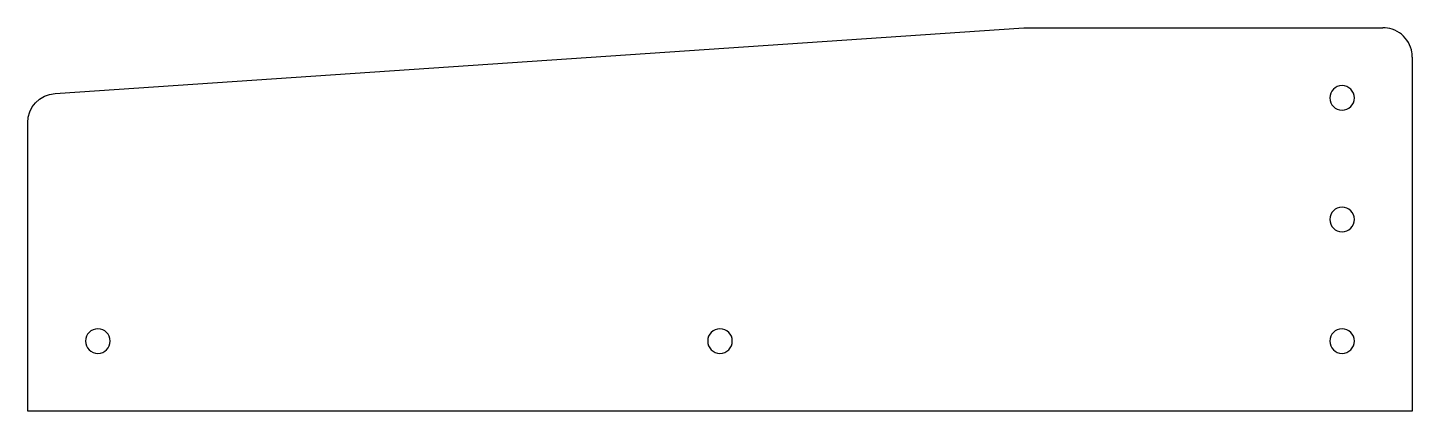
# Model space of a CAD drawing. Header units: millimetres. Extents: x 0 to 191, y 0 to 53.
import ezdxf

# ---------------------------------------------------------------- set-up
doc = ezdxf.new("R2010")
doc.units = ezdxf.units.MM

msp = doc.modelspace()

# ---------------------------------------------------------------- linework, layer by layer
at = {"layer": 'INTERIOR_PROFILES', "extrusion": (0, 0, -1)}
for centre in [(-181.26, 43.21), (-181.26, 26.45), (-9.68, 9.68), (-95.47, 9.68), (-181.26, 9.68)]:
    msp.add_circle(centre, 1.7, dxfattribs=at)
at = {"layer": 'OUTER_PROFILES'}
for p, q in [((3.79, 43.83), (137.38, 52.89)), ((137.38, 52.89), (186.88, 52.89)), ((190.94, 48.83), (190.94, 0)), ((0, 0), (0, 39.78)), ((190.94, 0), (0, 0))]:
    msp.add_line(p, q, dxfattribs=at)
at = {"layer": 'OUTER_PROFILES', "extrusion": (0, 0, -1)}
msp.add_arc((-4.06, 39.78), 4.06, 0, 86.12, dxfattribs=at)
at = {"layer": 'OUTER_PROFILES'}
msp.add_open_spline([(190.94, 48.83), (190.94, 49.05), (190.92, 49.29), (190.88, 49.53), (190.73, 50.41), (190.22, 51.35), (189.45, 51.98), (188.68, 52.6), (187.7, 52.89), (186.88, 52.89)], degree=3, knots=[-3.742616, -3.742616, -3.742616, -3.742616, -3.597795, -3.597795, -3.597795, -3.068684, -3.068684, -3.068684, -2.540569, -2.540569, -2.540569, -2.540569], dxfattribs=at)

doc.saveas('drawing.dxf')
